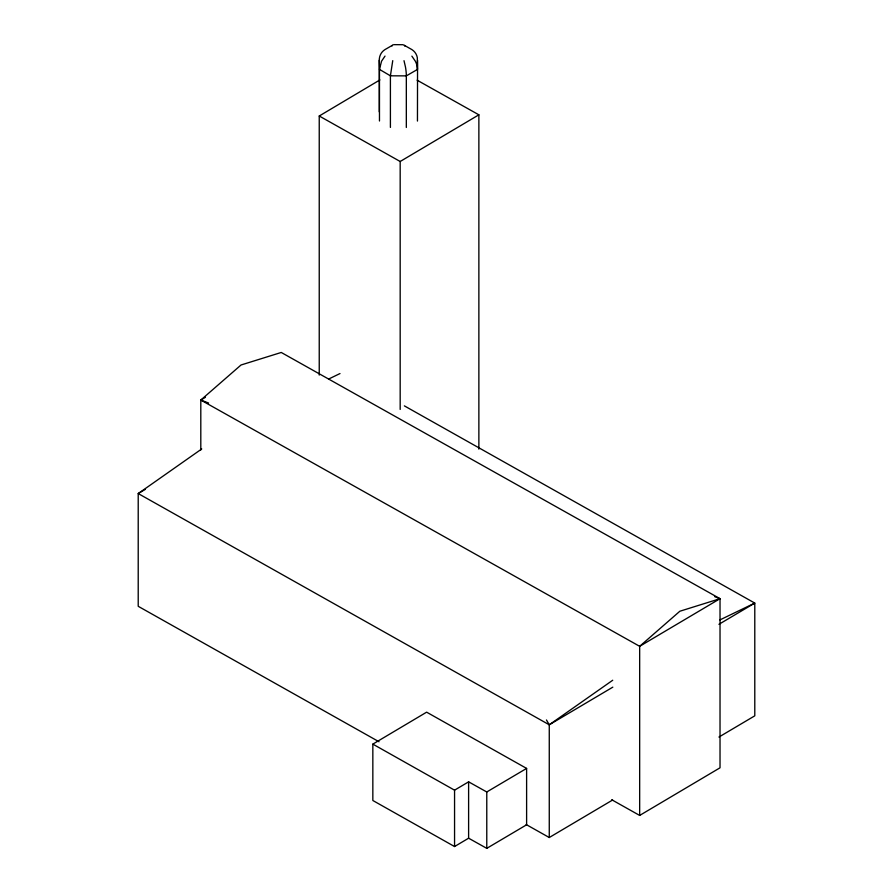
<?xml version="1.0" encoding="UTF-8"?>
<svg xmlns="http://www.w3.org/2000/svg" width="893" height="893" viewBox="0 0 893 893"><rect width="100%" height="100%" fill="white"/><g stroke="black" fill="none" stroke-linecap="round" stroke-linejoin="round"><path stroke-width="1.34" d="M392.016 45.945A20.706 6.452 76.6 0 1 392.82 45.052L384.883 49.64A20.718 15.627 35.6 0 0 379.268 60.255L379.469 69.386L390.408 75.816L406.326 75.872L417.455 69.442L417.321 57.665A20.718 15.627 -36 0 0 411.952 49.628L404.004 45.13L404.819 46.034M392.753 60.635L390.408 75.816L390.408 127.42M385.017 56.092L381.534 61.215L379.469 69.386L379.469 121.002M200.802 449.949L200.802 400.053L241.032 364.991L281.25 352.467L720.026 598.69L720.026 767.801L639.667 815.432L611.705 799.737M201.74 448.945L138.214 493.561L138.214 606.302L379.012 741.748M526.156 824.529L549.262 837.522L549.262 724.792L612.721 680.243M319.236 375.082L319.236 116.001L379.893 79.935M372.839 744.126L426.631 712.168L526.613 768.415L526.613 824.786L486.774 848.35L468.613 838.203L454.559 846.542L372.839 800.496L372.839 744.126L454.559 790.171L468.613 781.833L486.774 791.979L526.613 768.415M400.176 409.429L400.176 161.488L478.871 114.817L417.109 80.191M145.392 489.319L138.214 493.561L549.262 724.792L612.821 687.152M714.813 596.703L720.026 598.69L639.667 646.32L639.667 815.432M718.932 624.319L754.786 603.088L404.362 405.869M549.262 837.522L612.587 800.028M718.932 737.049L754.786 715.829L754.786 603.088L719.892 619.921M720.026 598.69L679.852 611.236L639.667 646.32L200.802 400.053L205.401 397.329M328.791 378.967L339.999 373.553M393.768 44.65L403.067 44.717M200.802 400.053L208.616 403.033M319.236 116.001L400.176 161.488M411.874 56.136L415.379 61.26A20.796 15.672 35.9 0 1 417.455 69.442M546.46 719.97L549.262 724.792M404.004 60.679L405.467 66.986A20.773 6.485 76.6 0 1 406.326 75.872L406.326 127.476M486.774 791.979L486.774 848.35M478.871 114.817L478.871 449.123M468.613 781.833L468.613 838.203M454.559 790.171L454.559 846.542M417.556 60.255L417.455 121.057M379.279 60.255L379.279 111.871"/></g></svg>
